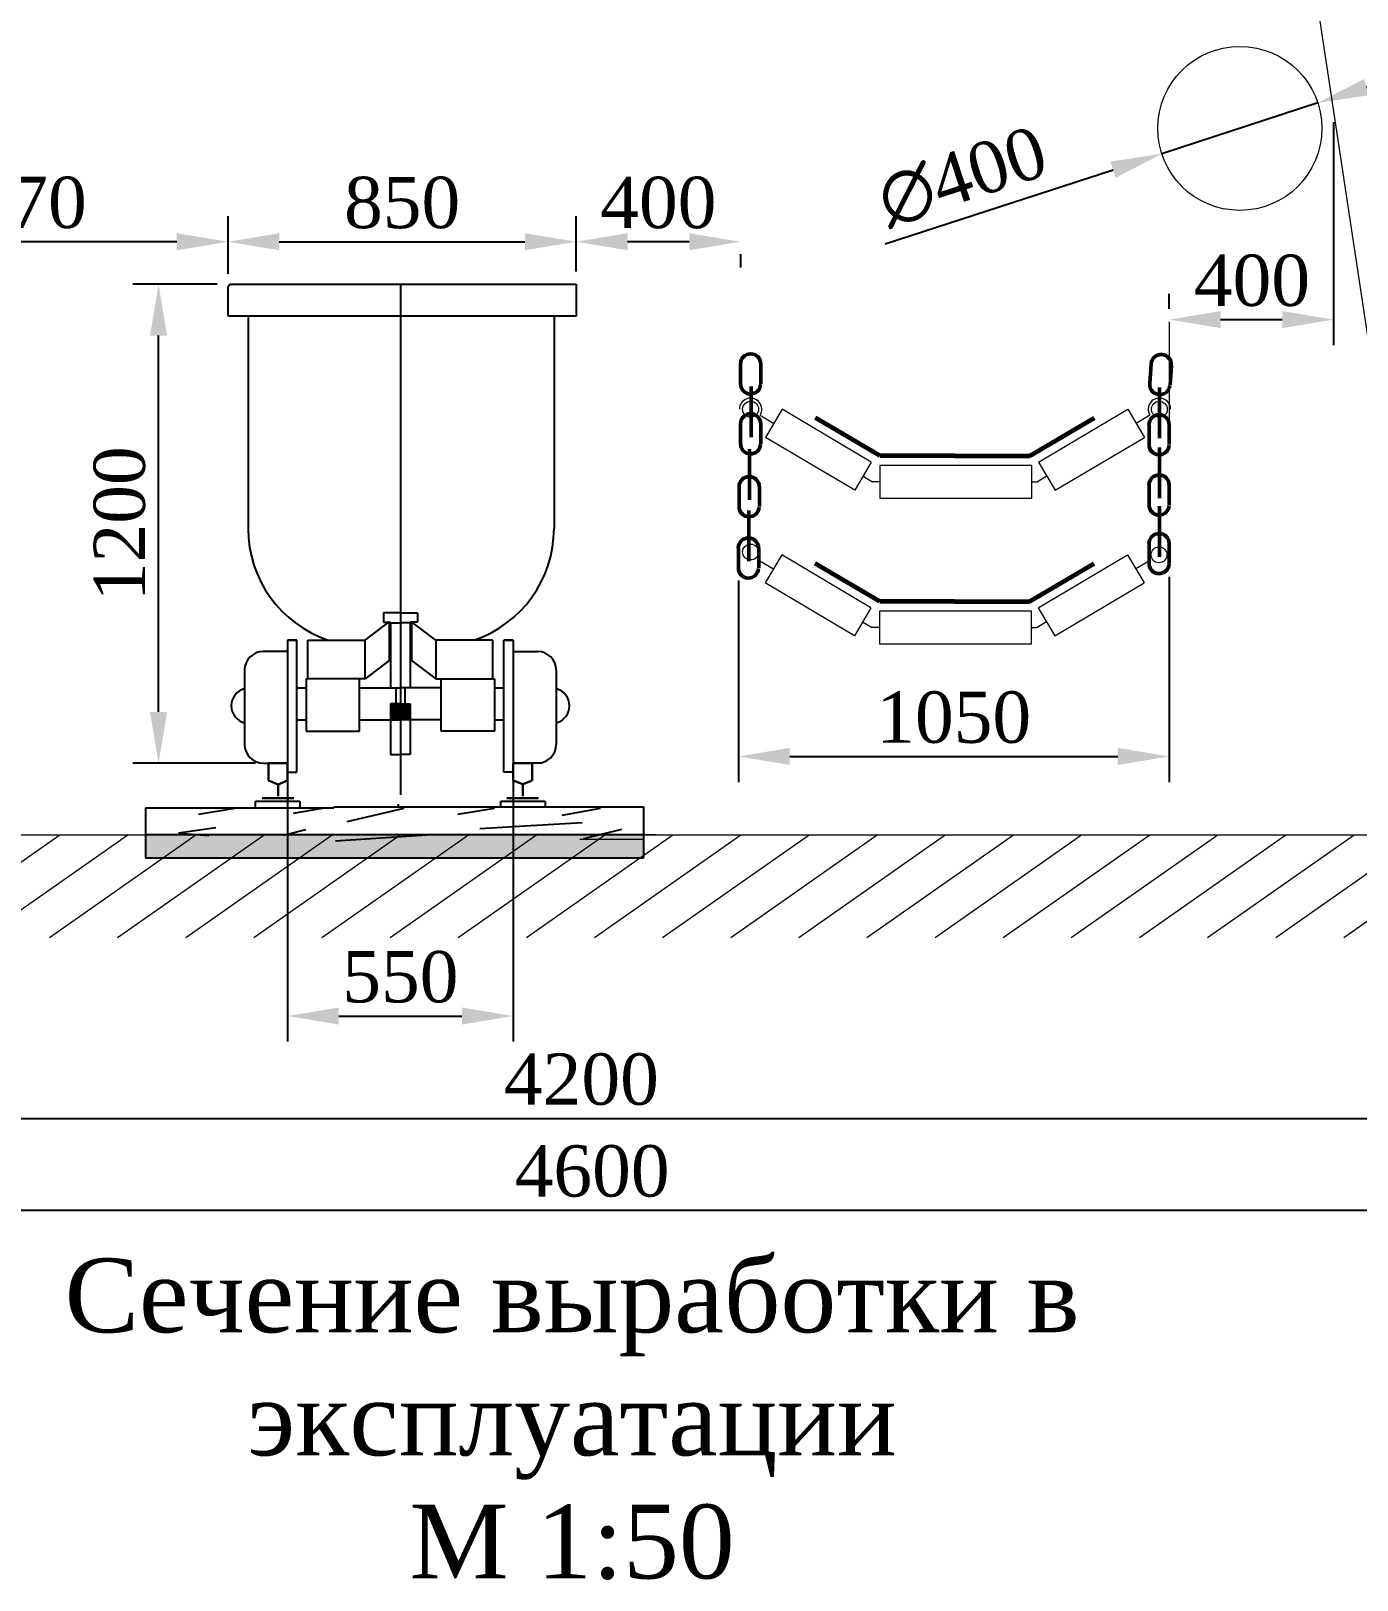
# Model space of a CAD drawing. Header units: millimetres. Extents: x -46762 to 217101, y -107409 to 31524.
# Drawn here: x 169445 to 172678, y -95558 to -91781 of the extents above; entities that cross this region are included whole.
import ezdxf

# ---------------------------------------------------------------- set-up
doc = ezdxf.new("R2010")
doc.units = ezdxf.units.MM
doc.styles.get("Standard").update_dxf_attribs({"font": 'TIMES.TTF'})
doc.dimstyles.new('ISO-25', dxfattribs={"dimscale": 50, "dimtxt": 2.5, "dimasz": 2.5, "dimexe": 1.25, "dimexo": 0.625, "dimtad": 1, "dimdec": 0, "dimtxsty": 'Standard', "dimcen": 2.5, "dimadec": 0, "dimazin": 0, "dimtfac": 1, "dimtdec": 0, "dimtmove": 0, "dimatfit": 3, "dimfxl": 1, "dimarcsym": 0})

# ---------------------------------------------------------------- blocks, each defined once
blk = doc.blocks.new('*D431')
at = {"color": 0, "lineweight": -2}
for p, q in [((169925.5958748872, -92372.97304921818), (169925.5958748872, -92232.54524506198)), ((170774.388444161, -92367.42121341181), (170774.388444161, -92232.54524506198)), ((170050.5958748872, -92295.04524506198), (170649.388444161, -92295.04524506198))]:
    blk.add_line(p, q, dxfattribs=at)
at = {"color": 0, "lineweight": 0}
for points in [[(170050.5958748872, -92274.21191172865), (170050.5958748872, -92315.8785783953), (169925.5958748872, -92295.04524506198)], [(170649.388444161, -92274.21191172865), (170649.388444161, -92315.8785783953), (170774.388444161, -92295.04524506198)]]:
    blk.add_solid(points, dxfattribs=at)
at = {"layer": 'Defpoints', "color": 0, "lineweight": 0}
for p in [(170774.388444161, -92295.04524506198), (169925.5958748872, -92404.22304921818), (170774.388444161, -92398.67121341181)]:
    blk.add_point(p, dxfattribs=at)
at = {"color": 0, "lineweight": 0, "insert": (170349.9921595241, -92200.21377426169), "char_height": 125, "attachment_point": 5}
blk.add_mtext('850', dxfattribs=at)
blk = doc.blocks.new('*D432')
at = {"color": 0, "lineweight": -2}
for p, q in [((169898.889968737, -92398.67121341181), (169693.7082441426, -92398.67121341181)), ((169756.2082441426, -93441.63452480413), (169756.2082441426, -92523.67121341181)), ((169992.456611194, -93566.63452480413), (169693.7082441426, -93566.63452480413))]:
    blk.add_line(p, q, dxfattribs=at)
at = {"color": 0, "lineweight": 0}
for points in [[(169735.3749108092, -92523.67121341181), (169777.0415774759, -92523.67121341181), (169756.2082441426, -92398.67121341181)], [(169735.3749108092, -93441.63452480413), (169777.0415774759, -93441.63452480413), (169756.2082441426, -93566.63452480413)]]:
    blk.add_solid(points, dxfattribs=at)
at = {"layer": 'Defpoints', "color": 0, "lineweight": 0}
for p in [(169756.2082441426, -92398.67121341181), (169930.139968737, -92398.67121341181), (170023.706611194, -93566.63452480413)]:
    blk.add_point(p, dxfattribs=at)
at = {"color": 0, "lineweight": 0, "insert": (169661.3767733423, -92982.65286910794), "char_height": 125, "attachment_point": 5, "rotation": 90}
blk.add_mtext('1200', dxfattribs=at)
blk = doc.blocks.new('*D425')
at = {"color": 0, "lineweight": -2}
for p, q in [((168953.6192091918, -92003.66887507145), (168953.6192091918, -92357.54524506198)), ((169925.5958748872, -92263.79524506198), (169925.5958748872, -92232.54524506198)), ((169800.5958748872, -92295.04524506198), (169078.6192091918, -92295.04524506198))]:
    blk.add_line(p, q, dxfattribs=at)
at = {"color": 0, "lineweight": 0}
for points in [[(169078.6192091918, -92274.21191172865), (169078.6192091918, -92315.8785783953), (168953.6192091918, -92295.04524506198)], [(169800.5958748872, -92274.21191172865), (169800.5958748872, -92315.8785783953), (169925.5958748872, -92295.04524506198)]]:
    blk.add_solid(points, dxfattribs=at)
at = {"layer": 'Defpoints', "color": 0, "lineweight": 0}
for p in [(168953.6192091918, -91972.41887507145), (168953.6192091918, -92295.04524506198), (169925.5958748872, -92295.04524506198)]:
    blk.add_point(p, dxfattribs=at)
at = {"color": 0, "lineweight": 0, "insert": (169439.6075420395, -92200.03352912831), "char_height": 125, "attachment_point": 5}
blk.add_mtext('970', dxfattribs=at)
blk = doc.blocks.new('*D429')
at = {"color": 0, "lineweight": -2}
for p, q in [((172620.4712641934, -92003.66887507145), (172620.4712641934, -92547.37642569008)), ((172220.1631370187, -92458.81425877215), (172220.1631370187, -92422.37642569008)), ((172345.1631370187, -92484.87642569008), (172495.4712641934, -92484.87642569008))]:
    blk.add_line(p, q, dxfattribs=at)
at = {"color": 0, "lineweight": 0}
for points in [[(172345.1631370187, -92464.04309235675), (172345.1631370187, -92505.7097590234), (172220.1631370187, -92484.87642569008)], [(172495.4712641934, -92464.04309235675), (172495.4712641934, -92505.7097590234), (172620.4712641934, -92484.87642569008)]]:
    blk.add_solid(points, dxfattribs=at)
at = {"layer": 'Defpoints', "color": 0, "lineweight": 0}
for p in [(172620.4712641934, -91972.41887507145), (172220.1631370187, -92490.06425877215), (172620.4712641934, -92484.87642569008)]:
    blk.add_point(p, dxfattribs=at)
at = {"color": 0, "lineweight": 0, "insert": (172421.6596467718, -92390.04495488979), "char_height": 125, "attachment_point": 5}
blk.add_mtext('400', dxfattribs=at)
blk = doc.blocks.new('*D430')
at = {"color": 0, "lineweight": -2}
for p, q in [((171169.7503733489, -93121.37014479749), (171169.7503733489, -93612.49812825501)), ((172219.437454131, -93111.98649555119), (172219.437454131, -93612.49812825501)), ((171294.7503733489, -93549.99812825501), (172094.437454131, -93549.99812825501))]:
    blk.add_line(p, q, dxfattribs=at)
at = {"color": 0, "lineweight": 0}
for points in [[(171294.7503733489, -93529.16479492169), (171294.7503733489, -93570.83146158834), (171169.7503733489, -93549.99812825501)], [(172094.437454131, -93529.16479492169), (172094.437454131, -93570.83146158834), (172219.437454131, -93549.99812825501)]]:
    blk.add_solid(points, dxfattribs=at)
at = {"layer": 'Defpoints', "color": 0, "lineweight": 0}
for p in [(171169.7503733489, -93090.12014479749), (172219.437454131, -93080.73649555119), (172219.437454131, -93549.99812825501)]:
    blk.add_point(p, dxfattribs=at)
at = {"color": 0, "lineweight": 0, "insert": (171694.59391374, -93455.16665745473), "char_height": 125, "attachment_point": 5}
blk.add_mtext('1050', dxfattribs=at)
blk = doc.blocks.new('*D433')
at = {"color": 0, "lineweight": -2}
for p, q in [((170070.477867854, -93597.88452480413), (170070.477867854, -94245.46823321364)), ((170620.893066139, -93597.46575391952), (170620.893066139, -94245.46823321364)), ((170195.477867854, -94182.96823321364), (170495.893066139, -94182.96823321364))]:
    blk.add_line(p, q, dxfattribs=at)
at = {"color": 0, "lineweight": 0}
for points in [[(170195.477867854, -94162.13489988032), (170195.477867854, -94203.80156654697), (170070.477867854, -94182.96823321364)], [(170495.893066139, -94162.13489988032), (170495.893066139, -94203.80156654697), (170620.893066139, -94182.96823321364)]]:
    blk.add_solid(points, dxfattribs=at)
at = {"layer": 'Defpoints', "color": 0, "lineweight": 0}
for p in [(170070.477867854, -93566.63452480413), (170620.893066139, -93566.21575391952), (170620.893066139, -94182.96823321364)]:
    blk.add_point(p, dxfattribs=at)
at = {"color": 0, "lineweight": 0, "insert": (170345.6854669965, -94088.13676241336), "char_height": 125, "attachment_point": 5}
blk.add_mtext('550', dxfattribs=at)
blk = doc.blocks.new('*D434')
at = {"color": 0, "lineweight": -2}
for p, q in [((168686.9805827184, -93772.41887507145), (168686.9805827184, -94494.99408278422)), ((172887.1098906669, -93772.41887507145), (172887.1098906669, -94494.99408278422)), ((168811.9805827184, -94432.49408278422), (172762.1098906669, -94432.49408278422))]:
    blk.add_line(p, q, dxfattribs=at)
at = {"color": 0, "lineweight": 0}
for points in [[(168811.9805827184, -94411.6607494509), (168811.9805827184, -94453.32741611755), (168686.9805827184, -94432.49408278422)], [(172762.1098906669, -94411.6607494509), (172762.1098906669, -94453.32741611755), (172887.1098906669, -94432.49408278422)]]:
    blk.add_solid(points, dxfattribs=at)
at = {"layer": 'Defpoints', "color": 0, "lineweight": 0}
for p in [(168686.9805827184, -93741.16887507145), (172887.1098906669, -93741.16887507145), (172887.1098906669, -94432.49408278422)]:
    blk.add_point(p, dxfattribs=at)
at = {"color": 0, "lineweight": 0, "insert": (170787.0452366926, -94337.66261198393), "char_height": 125, "attachment_point": 5}
blk.add_mtext('4200', dxfattribs=at)
blk = doc.blocks.new('*D435')
at = {"color": 0, "lineweight": -2}
for p, q in [((168484.7208004407, -93772.41887507145), (168484.7208004407, -94718.85715123272)), ((173141.5995910089, -93772.41887507145), (173141.5995910089, -94718.85715123272)), ((168609.7208004407, -94656.35715123272), (173016.5995910089, -94656.35715123272))]:
    blk.add_line(p, q, dxfattribs=at)
at = {"color": 0, "lineweight": 0}
for points in [[(168609.7208004407, -94635.52381789939), (168609.7208004407, -94677.19048456605), (168484.7208004407, -94656.35715123272)], [(173016.5995910089, -94635.52381789939), (173016.5995910089, -94677.19048456605), (173141.5995910089, -94656.35715123272)]]:
    blk.add_solid(points, dxfattribs=at)
at = {"layer": 'Defpoints', "color": 0, "lineweight": 0}
for p in [(168484.7208004407, -93741.16887507145), (173141.5995910089, -93741.16887507145), (173141.5995910089, -94656.35715123272)]:
    blk.add_point(p, dxfattribs=at)
at = {"color": 0, "lineweight": 0, "insert": (170813.1601957248, -94561.52568043243), "char_height": 125, "attachment_point": 5}
blk.add_mtext('4600', dxfattribs=at)
blk = doc.blocks.new('*D436')
at = {"color": 0, "lineweight": -2}
for p, q in [((170774.388444161, -92263.79524506198), (170774.388444161, -92232.54524506198)), ((171049.8285577107, -92295.04524506198), (170899.388444161, -92295.04524506198)), ((171174.8285577107, -92325.32836921304), (171174.8285577107, -92357.54524506198))]:
    blk.add_line(p, q, dxfattribs=at)
at = {"color": 0, "lineweight": 0}
for points in [[(170899.388444161, -92274.21191172865), (170899.388444161, -92315.8785783953), (170774.388444161, -92295.04524506198)], [(171049.8285577107, -92274.21191172865), (171049.8285577107, -92315.8785783953), (171174.8285577107, -92295.04524506198)]]:
    blk.add_solid(points, dxfattribs=at)
at = {"layer": 'Defpoints', "color": 0, "lineweight": 0}
for p in [(170774.388444161, -92295.04524506198), (170774.388444161, -92295.04524506198), (171174.8285577107, -92294.07836921304)]:
    blk.add_point(p, dxfattribs=at)
at = {"color": 0, "lineweight": 0, "insert": (170974.6085009358, -92200.21377426169), "char_height": 125, "attachment_point": 5}
blk.add_mtext('400', dxfattribs=at)
blk = doc.blocks.new('*D439')
at = {"color": 0, "lineweight": -2}
for p, q in [((172701.0446993871, -91917.91881516529), (172819.8916803367, -91879.18388107247)), ((172582.1977184376, -91956.65374925813), (172201.887379399, -92080.6055383552)), ((171527.3215124016, -92300.46189642712), (172083.0403984494, -92119.34047244804))]:
    blk.add_line(p, q, dxfattribs=at)
at = {"color": 0, "lineweight": 0}
for points in [[(172694.5888770383, -91898.11098500702), (172707.5005217359, -91937.72664532356), (172582.1977184376, -91956.65374925813)], [(172076.5845761006, -92099.53264228976), (172089.4962207982, -92139.1483026063), (172201.887379399, -92080.6055383552)]]:
    blk.add_solid(points, dxfattribs=at)
at = {"layer": 'Defpoints', "color": 0, "lineweight": 0}
for p in [(172582.1977184376, -91956.65374925813), (172201.887379399, -92080.6055383552)]:
    blk.add_point(p, dxfattribs=at)
at = {"color": 0, "lineweight": 0, "insert": (171715.8684503777, -92137.56282497983), "char_height": 125, "attachment_point": 5, "rotation": 18.051967111233605}
blk.add_mtext('∅400', dxfattribs=at)

msp = doc.modelspace()

# ---------------------------------------------------------------- hatches: boundary and pattern name
at = {"lineweight": 0}
h = msp.add_hatch(dxfattribs=at)
h.set_pattern_fill('LINE', scale=30, angle=35, style=0)
h.set_pattern_definition([(35, (703.7426278518979, -20084.27781971137), (-54.63315556243714, 78.02423221852646), [])])
h.paths.add_polyline_path([(168307.2180471512, -93741.16887507145), (173266.5995910089, -93741.16887507145), (172964.1833387152, -91735.08763575893), (172940.2230733203, -91389.59795435128), (168609.6342994449, -91389.59795435127), (168609.6342994449, -91735.08763575893)], flags=16)
h.paths.add_polyline_path([(168019.5306087804, -93991.16887507147), (173554.2870293797, -93991.16887507145), (173214.1833387152, -91735.08763575893), (173172.8851710006, -91139.59795435128), (168359.6342994449, -91139.59795435128), (168359.6342994449, -91735.08763575893)])
at = {"lineweight": 0, "true_color": 0xffffff}
msp.add_hatch(color=7, dxfattribs=at).paths.add_polyline_path([(169724.4255957872, -93741.16887507145), (169724.425595787, -93797.74716520117), (170938.288692924, -93797.74716520117), (170938.288692924, -93742.18606821186)])

# ---------------------------------------------------------------- linework, layer by layer
at = {"color": 7, "lineweight": 15}
for p, q in [((172887.1098906669, -93741.16887507145), (172585.6103837004, -91741.16887507145)), ((167945.6900977039, -93741.16887507145), (173589.8628975623, -93741.16887507145))]:
    msp.add_line(p, q, dxfattribs=at)
for p, q in [((169925.5958748872, -92404.22304921818), (169930.139968737, -92398.67121341181)), ((169925.5958748872, -92476.39691470073), (169925.5958748872, -92404.22304921818)), ((169930.139968737, -92398.67121341181), (170345.9463142957, -92398.67121341181)), ((170345.9463142957, -92398.67121341181), (170345.9463142957, -93643.94145520843)), ((170345.9463142957, -92398.67121341181), (170774.388444161, -92398.67121341181)), ((170774.388444161, -92398.67121341181), (170774.388444161, -92476.39691470073)), ((170345.9463142957, -92476.39691470073), (169925.595874887, -92476.39691470073)), ((169974.6585551336, -92476.39691470073), (169974.6585551336, -92994.37666586516)), ((170774.3884441611, -92476.39691470073), (170308.2501065226, -92476.39691470073)), ((170720.259975468, -92476.39691470073), (170720.259975468, -92994.37666586516)), ((170345.8914556795, -93199.70392065012), (170304.2006300129, -93199.70392065012)), ((170304.2006300129, -93199.70392065012), (170304.2006300129, -93222.84370449057)), ((170345.4794783137, -93199.70392065012), (170387.1703039803, -93199.70392065012)), ((170387.1703039803, -93199.70392065012), (170387.1703039803, -93222.84370449057)), ((170259.608531159, -93266.4166203766), (170318.6817511996, -93222.0019339257)), ((170304.2006300129, -93222.84370449057), (170321.8876469625, -93222.84370449057)), ((170318.6817511996, -93222.0019339257), (170318.6817511996, -93316.3831426337)), ((170321.8876469625, -93222.84370449057), (170321.8876469625, -93383.27953911817)), ((170321.8876469625, -93224.38635674668), (170345.8914556795, -93224.38635674668)), ((170369.4832870307, -93224.38635674668), (170345.4794783137, -93224.38635674668)), ((170369.4832870307, -93222.84370449057), (170369.4832870307, -93383.27953911817)), ((170387.1703039803, -93222.84370449057), (170369.4832870307, -93222.84370449057)), ((170372.6891827936, -93222.0019339257), (170372.6891827936, -93316.3831426337)), ((170431.7624028357, -93266.4166203766), (170372.6891827936, -93222.0019339257)), ((170070.4778678542, -93266.41662037664), (170093.1983371002, -93266.4166203766)), ((170070.477867854, -93266.4166203766), (170070.477867854, -93588.42309714478)), ((170093.0053511575, -93266.4166203766), (170070.477867854, -93266.4166203766)), ((170093.1983371002, -93588.42309714478), (170093.1983371002, -93266.4166203766)), ((170120.4629001963, -93266.4166203766), (170259.608531159, -93266.4166203766)), ((170120.4629001963, -93360.79782908442), (170120.4629001963, -93266.4166203766)), ((170259.0062325216, -93267.17243960762), (170259.0062325216, -93361.19635195179)), ((170570.9080337966, -93266.41662037664), (170431.7624028357, -93266.4166203766)), ((170432.3647014716, -93267.17243960762), (170432.3647014716, -93361.19635195179)), ((170570.9080337966, -93360.79782908442), (170570.9080337966, -93266.4166203766)), ((170598.1725968913, -93588.42309714478), (170598.1725968913, -93266.4166203766)), ((170620.8930661388, -93266.41662037658), (170598.1725968913, -93266.41662037658)), ((170598.3655828354, -93266.4166203766), (170620.893066139, -93266.4166203766)), ((170620.893066139, -93266.4166203766), (170620.893066139, -93588.42309714478)), ((170070.477867854, -93294.17579940824), (170011.0381093195, -93294.17579940824)), ((170318.6817511996, -93316.3831426337), (170259.608531159, -93360.79782908442)), ((170372.6891827936, -93316.3831426337), (170431.7624028357, -93360.79782908442)), ((170620.893066139, -93294.17579940824), (170680.3328246734, -93294.17579940824)), ((169965.9637093194, -93339.25019940821), (169965.9637093194, -93521.14135391955)), ((170115.4415472934, -93360.99260367942), (170120.3905275222, -93360.99260367942)), ((170115.918806348, -93360.79782908442), (170115.918806348, -93488.4900526306)), ((170259.608531159, -93360.79782908442), (170120.4629001963, -93360.79782908442)), ((170246.0211525823, -93488.4900526306), (170246.0211525823, -93360.79782908442)), ((170431.7624028357, -93360.79782908442), (170575.452127645, -93360.79782908445)), ((170445.3497814109, -93488.4900526306), (170445.3497814109, -93360.79782908442)), ((170575.452127645, -93360.79782908442), (170575.452127645, -93488.4900526306)), ((170725.4072246736, -93339.25019940821), (170725.4072246736, -93521.14135391955)), ((170092.8037995021, -93383.27953911817), (170093.1983371002, -93383.27953911816)), ((170116.2682324233, -93383.27953911817), (170093.5277820601, -93383.27953911817)), ((170246.0211525823, -93383.00517231009), (170347.7129290848, -93383.00517231006)), ((170334.5212304986, -93383.27953911817), (170334.5212304986, -93423.38849777504)), ((170445.3497814107, -93383.00517231006), (170343.6580049084, -93383.00517231006)), ((170356.8497034946, -93383.27953911817), (170356.8497034946, -93423.38849777504)), ((170598.5671344909, -93383.27953911817), (170575.8266841277, -93383.27953911817)), ((170345.8914556795, -93421.84584551911), (170321.8876469625, -93421.84584551911)), ((170321.8876469625, -93421.84584551911), (170321.8876469625, -93545.25802600171)), ((170345.4794783137, -93421.84584551911), (170369.4832870307, -93421.84584551911)), ((170369.4832870307, -93421.84584551911), (170369.4832870307, -93545.25802600171)), ((170092.8037995021, -93461.95480417597), (170093.1983371002, -93461.95480417597)), ((170116.2682324233, -93461.95480417597), (170093.5277820601, -93461.95480417597)), ((170246.0211525823, -93460.73087359898), (170347.7129290848, -93460.73087359898)), ((170445.3497814107, -93460.73087359898), (170343.6580049084, -93460.73087359898)), ((170598.5671344909, -93461.95480417597), (170575.8266841277, -93461.95480417597)), ((170115.918806348, -93488.4900526306), (170246.0211525823, -93488.4900526306)), ((170575.4521276448, -93488.49005263059), (170445.3497814109, -93488.4900526306)), ((170321.8876469625, -93545.25802600171), (170345.8914556795, -93545.25802600171)), ((170369.4832870307, -93545.25802600171), (170345.4794783137, -93545.25802600171)), ((170011.0381093195, -93566.21575391952), (170070.477867854, -93566.21575391952)), ((170070.477867854, -93588.42309714478), (170093.1983371002, -93588.42309714478)), ((170620.893066139, -93588.42309714478), (170598.1725968913, -93588.42309714478)), ((170687.8448923843, -93566.21575391952), (170628.4051338499, -93566.21575391952)), ((169992.4078251744, -93674.29228245752), (169992.4078251744, -93658.74933507244)), ((169992.4078251744, -93658.74933507244), (170100.870778851, -93658.74933507244)), ((170100.870778851, -93658.74933507244), (170100.870778851, -93674.29228245752)), ((170339.9925221594, -93666.61212579571), (170339.9925221594, -93675.00555308585)), ((170590.2451912404, -93674.29228245752), (170590.2451912404, -93658.74933507244)), ((170590.2451912404, -93658.74933507244), (170698.7081449171, -93658.74933507244)), ((170698.7081449171, -93658.74933507244), (170698.7081449171, -93674.29228245752)), ((169724.425595787, -93674.938589804), (170183.07446225, -93674.93858980402)), ((169724.425595787, -93674.93858980402), (169724.425595787, -93796.72997206077)), ((169942.5009440579, -93676.94165978415), (169853.4626860236, -93691.7840799632)), ((170154.9786052746, -93676.94165978415), (170084.1527182019, -93689.31034326658)), ((170183.58172043, -93672.73612167689), (170938.288692924, -93672.73612167686)), ((170354.4232032399, -93676.94165978415), (170214.795025868, -93709.10023683889)), ((170574.9952515507, -93676.94165978415), (170485.9569935164, -93691.7840799632)), ((170832.5833078844, -93676.94165978415), (170739.4978563046, -93694.25781665965)), ((170938.2886929238, -93672.73612167689), (170938.288692924, -93796.72997206077)), ((169724.425595787, -93740.15168193105), (170938.2886929238, -93740.15168193105)), ((169724.4255957872, -93740.15168193105), (170419.1704118229, -93740.15168193105)), ((169895.9838020185, -93724.34886539019), (169804.9219472108, -93736.71754887278)), ((169804.9219472108, -93736.71754887278), (169878.6489199242, -93742.59540996159)), ((170114.5322535557, -93729.29633878326), (170060.1368978088, -93742.59540996159)), ((170422.0327902621, -93741.55453284044), (170187.3089971944, -93756.23534468928)), ((170788.7887169308, -93712.19290914293), (170539.3946867967, -93726.8737209916)), ((170885.0335697505, -93728.3250534431), (170791.9481181706, -93750.58868371186))]:
    msp.add_line(p, q)
at = {"color": 7, "lineweight": 0}
for p, q in [((172220.1631370187, -92490.06425877215), (172220.1631370187, -92789.57275756955)), ((170969.021902388, -93741.16887507145), (169925.5958748872, -93741.16887507145)), ((170816.0452366926, -93741.16887507145), (170996.0452366926, -93741.16887507145)), ((170816.0452366926, -93741.16887507145), (170996.0452366926, -93741.16887507145)), ((169724.425595787, -93796.72997206077), (170938.288692924, -93796.72997206077))]:
    msp.add_line(p, q, dxfattribs=at)
at = {"lineweight": 50}
for p, q in [((171175.07834733167, -92641.17188576164), (171175.07834733167, -92592.84007992326)), ((171224.4893371885, -92641.17188576164), (171224.4893371885, -92592.84007992326)), ((172172.6220509808, -92641.07440874119), (172176.1138853183, -92592.86890543961)), ((172221.9039181356, -92644.64421102846), (172225.3957524731, -92596.43870772688)), ((171175.03466813185, -92787.42071298558), (171175.03466813185, -92739.08890714719)), ((171224.4456579887, -92787.42071298558), (171224.4456579887, -92739.08890714719)), ((172170.75214716187, -92789.57275756955), (172170.75214716187, -92741.24095173118)), ((172220.1631370187, -92789.57275756955), (172220.1631370187, -92741.24095173118)), ((171171.51182962075, -92940.53033226532), (171171.51182962075, -92892.19852642695)), ((171220.9228194776, -92940.53033226532), (171220.9228194776, -92892.19852642695)), ((172170.75214716187, -92936.46836236017), (172170.75214716187, -92888.13655652179)), ((172220.1631370187, -92936.46836236017), (172220.1631370187, -92888.13655652179)), ((171169.75037334897, -93090.12014479749), (171169.75037334897, -93041.7883389591)), ((171219.1613632058, -93090.12014479749), (171219.1613632058, -93041.7883389591)), ((172170.75214716187, -93079.33313733237), (172170.75214716187, -93031.001331494)), ((172220.1631370187, -93079.33313733237), (172220.1631370187, -93031.001331494))]:
    msp.add_line(p, q, dxfattribs=at)
at = {"linetype": 'Continuous', "lineweight": 50}
for p, q in [((171200.4645210783, -92647.98626155175), (171200.4645210783, -92771.51616794687)), ((172196.1820001083, -92650.13830613572), (172196.1820001083, -92773.66821253086)), ((171196.9416825672, -92801.09588083149), (171196.9416825672, -92924.62578722663)), ((172196.1820001083, -92797.03391092633), (172196.1820001083, -92920.56381732147)), ((171195.1802262953, -92950.68569336363), (171195.1802262953, -93074.21559975878)), ((172196.1820001083, -92939.89868589853), (172196.1820001083, -93063.42859229368))]:
    msp.add_line(p, q, dxfattribs=at)
at = {"lineweight": 20}
for p, q in [((171222.4523471046, -92718.25724929138), (171255.7182880571, -92737.8978500071)), ((172172.8369007882, -92718.25724929138), (172139.5709598357, -92737.8978500071)), ((171473.429894037, -92866.89403621214), (171496.6164241744, -92880.6430042255)), ((171921.8593538558, -92866.89403621214), (171898.6728237184, -92880.6430042255)), ((171514.4955937768, -92880.6430042255), (171496.6164241744, -92880.6430042255)), ((171884.7905428722, -92880.6430042255), (171898.6728237184, -92880.6430042255)), ((171221.6256277262, -93073.30908081199), (171254.8915686787, -93092.9496815277)), ((172172.0101814098, -93073.30908081199), (172138.7442404573, -93092.9496815277)), ((171472.6031746586, -93221.94586773275), (171495.789704796, -93235.6948357461)), ((171513.6688743984, -93235.6948357461), (171495.789704796, -93235.6948357461)), ((171883.9638234938, -93235.6948357461), (171897.84610434, -93235.6948357461)), ((171921.0326344774, -93221.94586773275), (171897.84610434, -93235.6948357461))]:
    msp.add_line(p, q, dxfattribs=at)
at = {"lineweight": 9}
for p, q in [((171276.037735747, -92703.63073368403), (171235.4872375355, -92772.01589160663)), ((171493.7051431428, -92832.70145725083), (171276.037735747, -92703.63073368403)), ((171901.5841047501, -92832.70145725083), (172119.2515121459, -92703.63073368403)), ((172119.2515121459, -92703.63073368403), (172159.8020103574, -92772.01589160663)), ((171453.1546449313, -92901.08661517344), (171235.4872375355, -92772.01589160663)), ((171942.1346029616, -92901.08661517344), (172159.8020103574, -92772.01589160663)), ((171493.7051431428, -92832.70145725083), (171453.1546449313, -92901.08661517344)), ((171901.5841047501, -92832.70145725083), (171942.1346029616, -92901.08661517344)), ((171884.7905428722, -92841.00328329897), (171514.4955937768, -92841.00328329897)), ((171514.4955937768, -92841.00328329897), (171514.4955937768, -92920.28272515204)), ((171884.7905428722, -92920.28272515204), (171884.7905428722, -92841.00328329897)), ((171514.4955937768, -92920.28272515204), (171884.7905428722, -92920.28272515204)), ((171275.2110163686, -93058.68256520464), (171234.6605181571, -93127.06772312724)), ((171492.8784237643, -93187.75328877145), (171275.2110163686, -93058.68256520464)), ((171900.7573853716, -93187.75328877145), (172118.4247927674, -93058.68256520464)), ((172118.4247927674, -93058.68256520464), (172158.9752909789, -93127.06772312724)), ((171452.3279255529, -93256.13844669404), (171234.6605181571, -93127.06772312724)), ((171941.3078835831, -93256.13844669404), (172158.9752909789, -93127.06772312724)), ((171492.8784237643, -93187.75328877145), (171452.3279255529, -93256.13844669404)), ((171513.6688743984, -93196.05511481957), (171513.6688743984, -93275.33455667262)), ((171883.9638234938, -93196.05511481957), (171513.6688743984, -93196.05511481957)), ((171883.9638234938, -93275.33455667262), (171883.9638234938, -93196.05511481957)), ((171900.7573853716, -93187.75328877145), (171941.3078835831, -93256.13844669404)), ((171513.6688743984, -93275.33455667262), (171883.9638234938, -93275.33455667262)), ((170783.4926318486, -93752.12729386809), (170938.2886929237, -93752.12729386809))]:
    msp.add_line(p, q, dxfattribs=at)
at = {"lineweight": 60}
for p, q in [((171514.8769999464, -92817.13047851717), (171357.4040512788, -92724.36046816608)), ((171880.4122479464, -92817.13047851717), (172037.885196614, -92724.36046816608)), ((171697.6446239464, -92817.13047851717), (171514.8769999464, -92817.13047851717)), ((171697.6446239464, -92817.13047851717), (171880.4122479464, -92817.13047851717)), ((171514.050280568, -93172.18231003777), (171356.5773319004, -93079.41229968668)), ((171879.585528568, -93172.18231003777), (172037.0584772356, -93079.41229968668)), ((171696.817904568, -93172.18231003777), (171514.050280568, -93172.18231003777)), ((171696.817904568, -93172.18231003777), (171879.585528568, -93172.18231003777))]:
    msp.add_line(p, q, dxfattribs=at)
at = {"color": 7, "lineweight": 0, "ltscale": 0.5}
for p, q in [((170620.893066139, -93294.17579940824), (170680.3328246734, -93294.17579940824)), ((170620.893066139, -93566.21575391952), (170680.3328246734, -93566.21575391949))]:
    msp.add_line(p, q, dxfattribs=at)
at = {"lineweight": 30}
for p, q in [((170024.331611194, -93566.63452480413), (170070.477867854, -93566.63452480413)), ((170024.331611194, -93608.89601765946), (170024.331611194, -93566.63452480413)), ((170070.477867854, -93566.63452480413), (170070.477867854, -93608.89601765946)), ((170620.893066139, -93566.21575391952), (170667.039322799, -93566.21575391952)), ((170620.893066139, -93608.47724677484), (170620.893066139, -93566.21575391952)), ((170667.039322799, -93566.21575391952), (170667.039322799, -93608.47724677484)), ((170047.404739524, -93618.28746051603), (170024.331611194, -93608.89601765946)), ((170070.477867854, -93608.89601765946), (170047.404739524, -93618.28746051603)), ((170047.404739524, -93618.58993266348), (170047.404739524, -93646.76426123375)), ((170643.966194469, -93617.8686896316), (170620.893066139, -93608.47724677484)), ((170667.039322799, -93608.47724677484), (170643.966194469, -93617.8686896316)), ((170643.966194469, -93618.58993266348), (170643.966194469, -93646.76426123375)), ((170008.9495256411, -93651.45998266204), (170085.8599534068, -93651.45998266204)), ((170605.5109805847, -93651.45998266204), (170682.4214083518, -93651.45998266204))]:
    msp.add_line(p, q, dxfattribs=at)
at = {"color": 7, "lineweight": 0}
for points in [[(169724.4255957872, -93740.15168193105), (169724.425595787, -93741.16887507145)], [(169724.4255957872, -93741.16887507145), (169724.425595787, -93797.74716520117), (170938.288692924, -93797.74716520117), (170938.288692924, -93742.18606821186), (169724.4255957872, -93741.16887507145)]]:
    msp.add_lwpolyline(points, dxfattribs=at)
msp.add_circle((172392.0425489183, -92018.62964380666), 200, dxfattribs=at)
at = {"lineweight": 5}
for centre in [(171199.3847334916, -92703.47295374838), (172195.9045144012, -92703.47295374838), (171199.3847334916, -93051.6826596517), (172195.0777950228, -93058.524785269)]:
    msp.add_circle(centre, 19.33287277358051, dxfattribs=at)
at = {"linetype": 'Continuous', "lineweight": 50}
for centre, radius, start, end in [((171199.4806908798, -92592.8951473768), 24.65213316910103, 0, 180), ((172200.4484812567, -92594.68682831472), 24.65213316910103, 355.8569347083533, 175.8569347083533), ((171199.4039951926, -92641.77994112797), 24.37263831625286, 178.1300511364345, 358.1300511364345), ((172196.8401998656, -92643.43833339636), 24.37263831625286, 173.9869858449146, 353.9869858449146), ((171199.43701168, -92739.14397460074), 24.65213316910103, 0, 180), ((172195.15449071, -92741.29601918471), 24.65213316910103, 0, 180), ((171199.3603159928, -92788.02876835191), 24.37263831625286, 178.1300511364345, 358.1300511364345), ((172195.0777950228, -92790.18081293588), 24.37263831625286, 178.1300511364345, 358.1300511364345), ((171195.9141731689, -92892.2535938805), 24.65213316910103, 0, 180), ((172195.15449071, -92888.19162397533), 24.65213316910103, 0, 180), ((171195.8374774817, -92941.13838763165), 24.37263831625286, 178.1300511364345, 358.1300511364345), ((172195.0777950228, -92937.0764177265), 24.37263831625286, 178.1300511364345, 358.1300511364345), ((171194.152716897, -93041.84340641263), 24.65213316910103, 0, 180), ((172195.15449071, -93031.05639894753), 24.65213316910103, 0, 180), ((171194.0760212099, -93090.7282001638), 24.37263831625286, 178.1300511364345, 358.1300511364345), ((172195.0777950228, -93079.9411926987), 24.37263831625286, 178.1300511364345, 358.1300511364345)]:
    msp.add_arc(centre, radius, start, end, dxfattribs=at)
at = {"lineweight": 20}
for centre, start, end in [((171199.3847334916, -92703.47295374838), 329.3332371710511, 180), ((172195.9045144012, -92703.47295374838), 0, 210.6667628289489)]:
    msp.add_arc(centre, 27.34255085379765, start, end, dxfattribs=at)
for centre, radius, start, end in [((170261.7302637496, -92994.37666586516), 287.0717086161392, 180, 251.3765224129405), ((170433.188266852, -92994.37666586516), 287.0717086161392, 288.6234775870595, 0), ((170011.0381093195, -93339.25019940821), 45.0744000000011, 90, 180), ((170680.3328246734, -93339.25019940821), 45.0744000000011, 0, 90), ((169976.7261369575, -93426.47380228706), 43.2157653168116, 105.4623330971697, 254.5376669028302), ((170714.6447970369, -93426.47380228706), 43.2157653168116, 285.4623330971697, 74.53766690283025), ((170011.0381093195, -93521.14135391955), 45.07440000000292, 180, 270), ((170680.3328246734, -93521.14135391955), 45.07439999999561, 270, 0)]:
    msp.add_arc(centre, radius, start, end)
for points in [[(170321.8876469625, -93423.38849777504), (170345.8914556795, -93423.38849777504), (170321.8876469625, -93461.95480417597), (170345.8914556795, -93461.95480417597)], [(170368.2847013224, -93423.38849777504), (170344.2808926054, -93423.38849777504), (170368.2847013224, -93461.95480417597), (170344.2808926054, -93461.95480417597)]]:
    msp.add_solid(points)

# ---------------------------------------------------------------- texts
at = {"color": 7, "lineweight": 0, "insert": (170764.0811782932, -95166.16873282254), "char_height": 180, "width": 3793.798760889797, "attachment_point": 5}
msp.add_mtext('\\A1;Сечение выработки в эксплуатации{\\L\\P}М 1:50', dxfattribs=at)

# ---------------------------------------------------------------- dimensions: what is measured, and where the dimension line sits
at = {"color": 7, "lineweight": 0}
dim = msp.add_diameter_dim_2p(p1=(172582.1977184376, -91956.65374925813), p2=(172201.887379399, -92080.6055383552), dimstyle='ISO-25', override={"dimadec": 4}, dxfattribs=at)
dim.commit()
dim.dimension.update_dxf_attribs({"geometry": '*D439', "text_midpoint": (171715.8684503777, -92137.56282497983)})
for base, p1, p2, text, override, picture, middle in [((168953.6192091918, -92295.04524506198), (169925.5958748872, -92295.04524506198), (168953.6192091918, -91972.41887507145), '970', {"dimadec": 4}, '*D425', (169439.6075420395, -92200.03352912831)), ((170774.388444161, -92295.04524506198), (169925.5958748872, -92404.22304921818), (170774.388444161, -92398.67121341181), '850', {"dimtad": 2}, '*D431', (170349.9921595241, -92200.21377426169))]:
    dim = msp.add_linear_dim(base=base, p1=p1, p2=p2, text=text, dimstyle='ISO-25', override=override, dxfattribs=at)
    dim.commit()
    dim.dimension.update_dxf_attribs({"geometry": picture, "text_midpoint": middle})
for base, p1, p2, picture, middle in [((172620.4712641934, -92484.87642569008), (172220.1631370187, -92490.06425877215), (172620.4712641934, -91972.41887507145), '*D429', (172421.6596467718, -92484.87642569008)), ((170620.893066139, -94182.96823321364), (170070.477867854, -93566.63452480413), (170620.893066139, -93566.21575391952), '*D433', (170345.6854669965, -94182.96823321364)), ((172887.1098906669, -94432.49408278422), (168686.9805827184, -93741.16887507145), (172887.1098906669, -93741.16887507145), '*D434', (170787.0452366926, -94432.49408278422))]:
    dim = msp.add_linear_dim(base=base, p1=p1, p2=p2, dimstyle='ISO-25', override={"dimadec": 4}, dxfattribs=at)
    dim.commit()
    dim.dimension.update_dxf_attribs({"geometry": picture, "text_midpoint": middle, "dimtype": 160})
for base, p1, p2, picture, middle in [((170774.388444161, -92295.04524506198), (171174.8285577107, -92294.07836921304), (170774.388444161, -92295.04524506198), '*D436', (170974.6085009358, -92200.21377426169)), ((172219.437454131, -93549.99812825501), (171169.7503733489, -93090.12014479749), (172219.437454131, -93080.73649555119), '*D430', (171694.59391374, -93455.16665745473))]:
    dim = msp.add_linear_dim(base=base, p1=p1, p2=p2, dimstyle='ISO-25', override={"dimadec": 4}, dxfattribs=at)
    dim.commit()
    dim.dimension.update_dxf_attribs({"geometry": picture, "text_midpoint": middle})
dim = msp.add_linear_dim(base=(169756.2082441426, -92398.67121341181), p1=(170023.706611194, -93566.63452480413), p2=(169930.139968737, -92398.67121341181), angle=90, text='1200', dimstyle='ISO-25', override={"dimtad": 2}, dxfattribs=at)
dim.commit()
dim.dimension.update_dxf_attribs({"geometry": '*D432', "text_midpoint": (169661.3767733423, -92982.65286910794)})
dim = msp.add_linear_dim(base=(173141.5995910089, -94656.35715123272), p1=(168484.7208004407, -93741.16887507145), p2=(173141.5995910089, -93741.16887507145), text='4600', dimstyle='ISO-25', override={"dimadec": 4}, dxfattribs=at)
dim.commit()
dim.dimension.update_dxf_attribs({"geometry": '*D435', "text_midpoint": (170813.1601957248, -94656.35715123272), "dimtype": 160})

doc.saveas('drawing.dxf')
